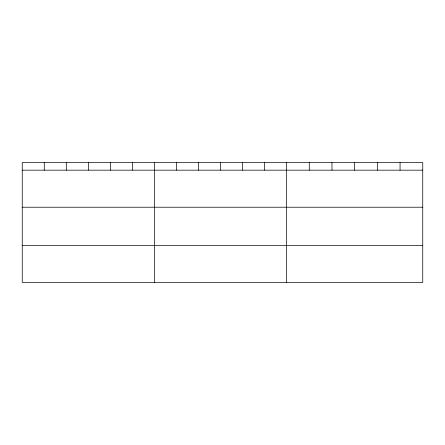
<?xml version="1.0" encoding="UTF-8"?>
<svg xmlns="http://www.w3.org/2000/svg" width="445" height="445" viewBox="0 0 445 445"><rect width="100%" height="100%" fill="white"/><g stroke="black" fill="none" stroke-linecap="round" stroke-linejoin="round"><path stroke-width="0.67" d="M422.75 207.22L422.75 162.559L22.25 162.559L22.25 282.442L422.75 282.442L422.75 207.22L22.25 207.22M22.25 170.174L422.75 170.174M22.25 245.395L422.75 245.395M400.055 162.559L400.055 170.174M377.36 162.559L377.36 170.174M354.665 162.559L354.665 170.174M331.97 162.559L331.97 170.174M309.275 162.559L309.275 170.174M286.58 162.559L286.58 282.442M264.553 162.559L264.553 170.174M242.525 162.559L242.525 170.174M220.498 162.559L220.498 170.174M198.47 162.559L198.47 170.174M176.442 162.559L176.442 170.174M154.415 162.559L154.415 282.442M132.388 162.559L132.388 170.174M110.36 162.559L110.36 170.174M88.333 162.559L88.333 170.174M66.305 162.559L66.305 170.174M44.277 162.559L44.277 170.174"/></g></svg>
